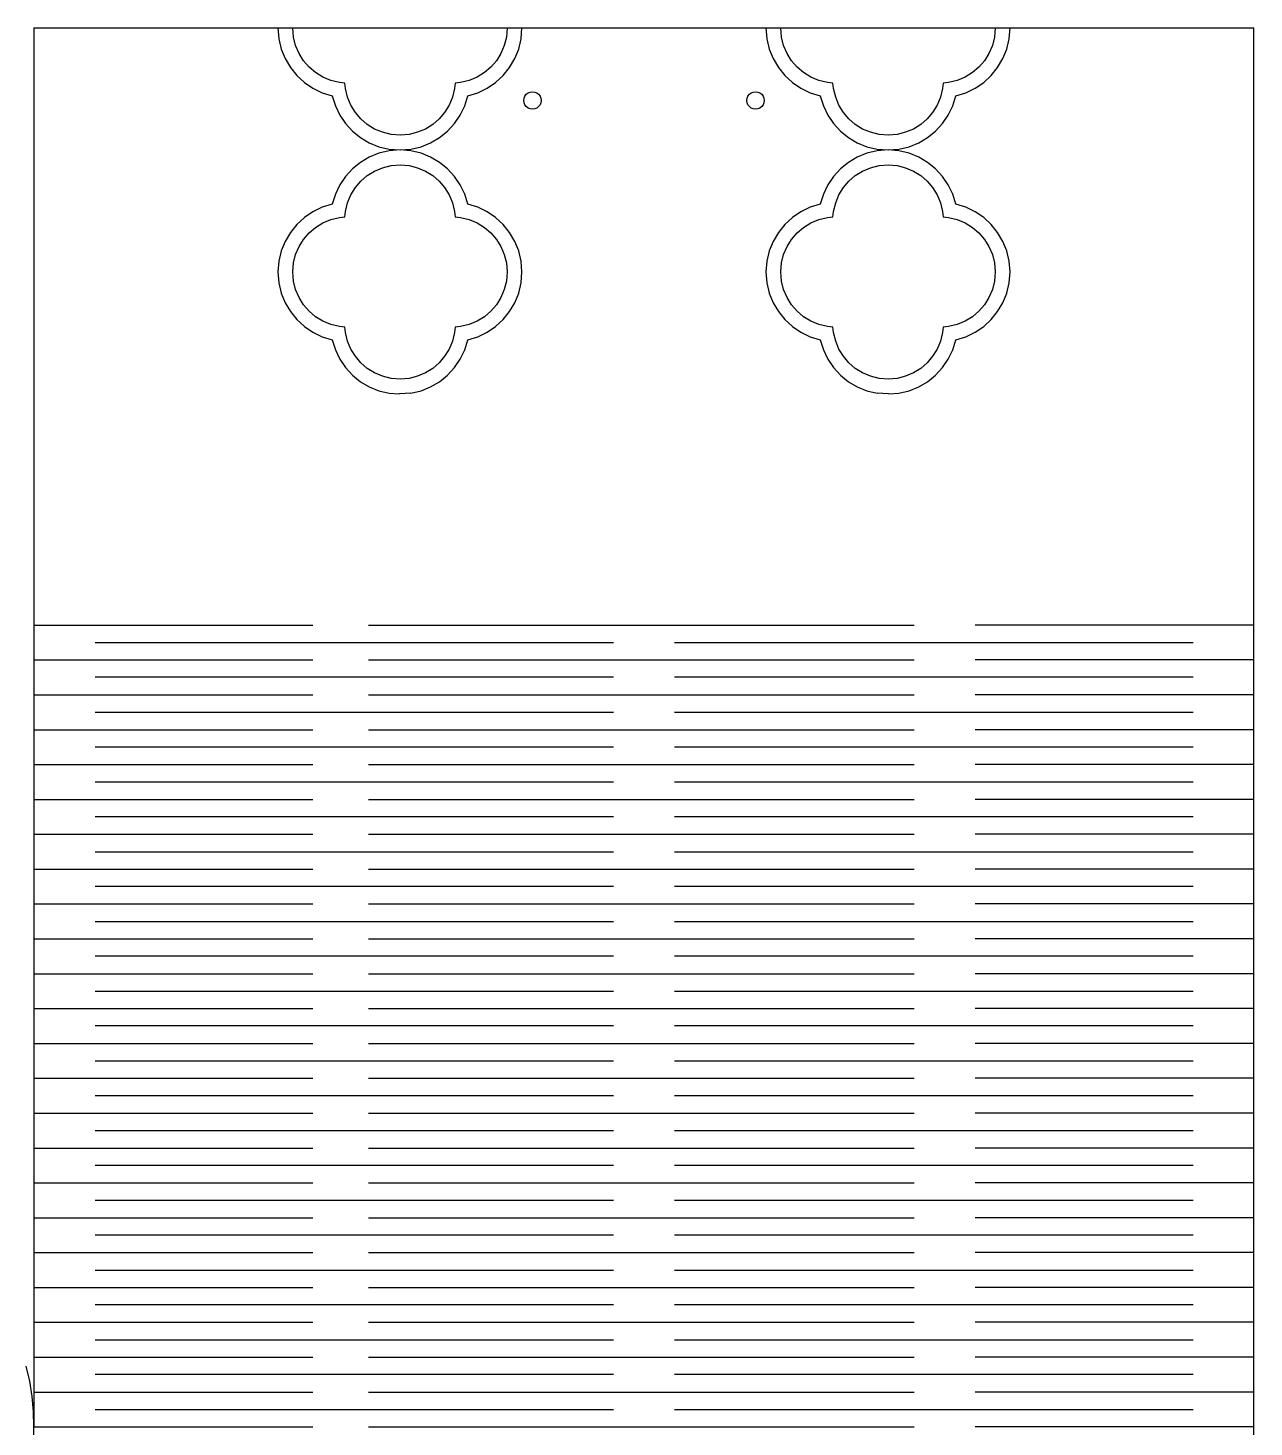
# Model space of a CAD drawing. Extents: x -112 to 112, y -170 to 170.
# Drawn here: x 0.1 to 111.8, y 40.9 to 168.4 of the extents above; entities that cross this region are included whole.
import ezdxf

# ---------------------------------------------------------------- set-up
doc = ezdxf.new("R2010")
doc.units = 0
doc.header["$MEASUREMENT"] = 0
doc.layers.get('0').update_dxf_attribs({"linetype": 'CONTINUOUS'})

msp = doc.modelspace()

# ---------------------------------------------------------------- linework, layer by layer
for p, q in [((0.64, 168.35), (111.76, 168.35)), ((0.64, 168.35), (0.64, 40.95)), ((22.86, 168.35), (22.94, 167.37)), ((24.28, 167.53), (24.21, 168.35)), ((43.74, 168.35), (43.67, 167.53)), ((45.01, 167.37), (45.09, 168.35)), ((67.31, 168.35), (67.39, 167.37)), ((68.73, 167.53), (68.66, 168.35)), ((88.19, 168.35), (88.12, 167.53)), ((89.46, 167.37), (89.54, 168.35)), ((111.76, 18.73), (111.76, 168.35)), ((22.94, 167.37), (23.16, 166.43)), ((24.47, 166.76), (24.28, 167.53)), ((43.67, 167.53), (43.48, 166.76)), ((44.79, 166.43), (45.01, 167.37)), ((67.39, 167.37), (67.61, 166.43)), ((68.92, 166.76), (68.73, 167.53)), ((88.12, 167.53), (87.93, 166.76)), ((89.24, 166.43), (89.46, 167.37)), ((23.16, 166.43), (23.52, 165.56)), ((24.78, 166.03), (24.47, 166.76)), ((25.19, 165.37), (24.78, 166.03)), ((43.17, 166.03), (42.76, 165.37)), ((43.48, 166.76), (43.17, 166.03)), ((44.44, 165.56), (44.79, 166.43)), ((67.61, 166.43), (67.97, 165.56)), ((69.23, 166.03), (68.92, 166.76)), ((69.64, 165.37), (69.23, 166.03)), ((87.62, 166.03), (87.21, 165.37)), ((87.93, 166.76), (87.62, 166.03)), ((88.89, 165.56), (89.24, 166.43)), ((23.52, 165.56), (23.99, 164.75)), ((23.99, 164.75), (24.58, 164.03)), ((25.7, 164.79), (25.19, 165.37)), ((26.29, 164.29), (25.7, 164.79)), ((42.26, 164.79), (41.67, 164.29)), ((42.76, 165.37), (42.26, 164.79)), ((43.37, 164.03), (43.96, 164.75)), ((43.96, 164.75), (44.44, 165.56)), ((67.97, 165.56), (68.44, 164.75)), ((68.44, 164.75), (69.03, 164.03)), ((70.15, 164.79), (69.64, 165.37)), ((70.74, 164.29), (70.15, 164.79)), ((86.71, 164.79), (86.12, 164.29)), ((87.21, 165.37), (86.71, 164.79)), ((87.82, 164.03), (88.41, 164.75)), ((88.41, 164.75), (88.89, 165.56)), ((24.58, 164.03), (25.27, 163.4)), ((25.27, 163.4), (26.04, 162.87)), ((26.95, 163.88), (26.29, 164.29)), ((27.68, 163.58), (26.95, 163.88)), ((28.46, 163.4), (27.68, 163.58)), ((28.94, 163.32), (28.46, 163.4)), ((29.02, 162.83), (28.94, 163.32)), ((39.01, 163.32), (38.93, 162.83)), ((39.5, 163.4), (39.01, 163.32)), ((40.28, 163.58), (39.5, 163.4)), ((41, 163.88), (40.28, 163.58)), ((41.67, 164.29), (41, 163.88)), ((41.91, 162.87), (42.69, 163.4)), ((42.69, 163.4), (43.37, 164.03)), ((69.03, 164.03), (69.72, 163.4)), ((69.72, 163.4), (70.49, 162.87)), ((71.4, 163.88), (70.74, 164.29)), ((72.13, 163.58), (71.4, 163.88)), ((72.91, 163.4), (72.13, 163.58)), ((73.39, 163.32), (72.91, 163.4)), ((73.47, 162.83), (73.39, 163.32)), ((83.46, 163.32), (83.38, 162.83)), ((83.95, 163.4), (83.46, 163.32)), ((84.73, 163.58), (83.95, 163.4)), ((85.45, 163.88), (84.73, 163.58)), ((86.12, 164.29), (85.45, 163.88)), ((86.36, 162.87), (87.14, 163.4)), ((87.14, 163.4), (87.82, 164.03)), ((26.04, 162.87), (26.89, 162.46)), ((26.89, 162.46), (27.8, 162.18)), ((27.8, 162.18), (28.09, 161.27)), ((29.21, 162.05), (29.02, 162.83)), ((29.51, 161.33), (29.21, 162.05)), ((38.75, 162.05), (38.45, 161.33)), ((38.93, 162.83), (38.75, 162.05)), ((39.87, 161.27), (40.15, 162.18)), ((40.15, 162.18), (41.06, 162.46)), ((41.06, 162.46), (41.91, 162.87)), ((45.25, 161.75), (45.28, 161.95)), ((45.28, 161.95), (45.35, 162.14)), ((45.35, 162.14), (45.48, 162.31)), ((45.48, 162.31), (45.64, 162.44)), ((45.64, 162.44), (45.84, 162.51)), ((45.84, 162.51), (46.04, 162.54)), ((46.04, 162.54), (46.25, 162.51)), ((46.25, 162.51), (46.44, 162.44)), ((46.44, 162.44), (46.6, 162.31)), ((46.6, 162.31), (46.73, 162.14)), ((46.73, 162.14), (46.81, 161.95)), ((46.81, 161.95), (46.84, 161.75)), ((65.57, 161.75), (65.6, 161.95)), ((65.6, 161.95), (65.67, 162.14)), ((65.67, 162.14), (65.8, 162.31)), ((65.8, 162.31), (65.96, 162.44)), ((65.96, 162.44), (66.16, 162.51)), ((66.16, 162.51), (66.36, 162.54)), ((66.36, 162.54), (66.57, 162.51)), ((66.57, 162.51), (66.76, 162.44)), ((66.76, 162.44), (66.92, 162.31)), ((66.92, 162.31), (67.05, 162.14)), ((67.05, 162.14), (67.13, 161.95)), ((67.13, 161.95), (67.16, 161.75)), ((70.49, 162.87), (71.34, 162.46)), ((71.34, 162.46), (72.25, 162.18)), ((72.25, 162.18), (72.54, 161.27)), ((73.66, 162.05), (73.47, 162.83)), ((73.96, 161.33), (73.66, 162.05)), ((83.2, 162.05), (82.9, 161.33)), ((83.38, 162.83), (83.2, 162.05)), ((84.32, 161.27), (84.6, 162.18)), ((84.6, 162.18), (85.51, 162.46)), ((85.51, 162.46), (86.36, 162.87)), ((28.09, 161.27), (28.5, 160.42)), ((29.91, 160.66), (29.51, 161.33)), ((30.41, 160.07), (29.91, 160.66)), ((38.04, 160.66), (37.54, 160.07)), ((38.45, 161.33), (38.04, 160.66)), ((39.45, 160.42), (39.87, 161.27)), ((45.28, 161.54), (45.25, 161.75)), ((45.35, 161.35), (45.28, 161.54)), ((45.48, 161.19), (45.35, 161.35)), ((45.64, 161.06), (45.48, 161.19)), ((45.84, 160.98), (45.64, 161.06)), ((46.04, 160.95), (45.84, 160.98)), ((46.25, 160.98), (46.04, 160.95)), ((46.44, 161.06), (46.25, 160.98)), ((46.6, 161.19), (46.44, 161.06)), ((46.73, 161.35), (46.6, 161.19)), ((46.81, 161.54), (46.73, 161.35)), ((46.84, 161.75), (46.81, 161.54)), ((65.6, 161.54), (65.57, 161.75)), ((65.67, 161.35), (65.6, 161.54)), ((65.8, 161.19), (65.67, 161.35)), ((65.96, 161.06), (65.8, 161.19)), ((66.16, 160.98), (65.96, 161.06)), ((66.36, 160.95), (66.16, 160.98)), ((66.57, 160.98), (66.36, 160.95)), ((66.76, 161.06), (66.57, 160.98)), ((66.92, 161.19), (66.76, 161.06)), ((67.05, 161.35), (66.92, 161.19)), ((67.13, 161.54), (67.05, 161.35)), ((67.16, 161.75), (67.13, 161.54)), ((72.54, 161.27), (72.95, 160.42)), ((74.36, 160.66), (73.96, 161.33)), ((74.86, 160.07), (74.36, 160.66)), ((82.49, 160.66), (81.99, 160.07)), ((82.9, 161.33), (82.49, 160.66)), ((83.9, 160.42), (84.32, 161.27)), ((28.5, 160.42), (29.02, 159.64)), ((29.02, 159.64), (29.65, 158.96)), ((31, 159.57), (30.41, 160.07)), ((31.66, 159.15), (31, 159.57)), ((36.96, 159.57), (36.3, 159.15)), ((37.54, 160.07), (36.96, 159.57)), ((38.3, 158.96), (38.93, 159.64)), ((38.93, 159.64), (39.45, 160.42)), ((72.95, 160.42), (73.47, 159.64)), ((73.47, 159.64), (74.1, 158.96)), ((75.45, 159.57), (74.86, 160.07)), ((76.11, 159.15), (75.45, 159.57)), ((81.41, 159.57), (80.75, 159.15)), ((81.99, 160.07), (81.41, 159.57)), ((82.75, 158.96), (83.38, 159.64)), ((83.38, 159.64), (83.9, 160.42)), ((29.65, 158.96), (30.38, 158.37)), ((30.38, 158.37), (31.18, 157.89)), ((32.38, 158.85), (31.66, 159.15)), ((33.16, 158.66), (32.38, 158.85)), ((33.98, 158.59), (33.16, 158.66)), ((34.8, 158.66), (33.98, 158.59)), ((35.57, 158.85), (34.8, 158.66)), ((36.3, 159.15), (35.57, 158.85)), ((36.77, 157.89), (37.58, 158.37)), ((37.58, 158.37), (38.3, 158.96)), ((74.1, 158.96), (74.83, 158.37)), ((74.83, 158.37), (75.63, 157.89)), ((76.83, 158.85), (76.11, 159.15)), ((77.61, 158.66), (76.83, 158.85)), ((78.43, 158.59), (77.61, 158.66)), ((79.25, 158.66), (78.43, 158.59)), ((80.02, 158.85), (79.25, 158.66)), ((80.75, 159.15), (80.02, 158.85)), ((81.22, 157.89), (82.03, 158.37)), ((82.03, 158.37), (82.75, 158.96)), ((31.18, 157.89), (32.06, 157.54)), ((32.06, 156.94), (31.18, 156.59)), ((32.06, 157.54), (32.99, 157.32)), ((32.99, 157.16), (32.06, 156.94)), ((32.99, 157.32), (33.98, 157.24)), ((33.98, 157.24), (32.99, 157.16)), ((33.98, 157.24), (34.96, 157.32)), ((34.96, 157.16), (33.98, 157.24)), ((34.96, 157.32), (35.9, 157.54)), ((35.9, 156.94), (34.96, 157.16)), ((35.9, 157.54), (36.77, 157.89)), ((36.77, 156.59), (35.9, 156.94)), ((75.63, 157.89), (76.51, 157.54)), ((76.51, 156.94), (75.63, 156.59)), ((76.51, 157.54), (77.44, 157.32)), ((77.44, 157.16), (76.51, 156.94)), ((77.44, 157.32), (78.43, 157.24)), ((78.43, 157.24), (77.44, 157.16)), ((78.43, 157.24), (79.41, 157.32)), ((79.41, 157.16), (78.43, 157.24)), ((79.41, 157.32), (80.35, 157.54)), ((80.35, 156.94), (79.41, 157.16)), ((80.35, 157.54), (81.22, 157.89)), ((81.22, 156.59), (80.35, 156.94)), ((29.65, 155.52), (29.02, 154.84)), ((30.38, 156.11), (29.65, 155.52)), ((31.18, 156.59), (30.38, 156.11)), ((31.66, 155.32), (32.38, 155.63)), ((32.38, 155.63), (33.16, 155.82)), ((33.16, 155.82), (33.98, 155.89)), ((33.98, 155.89), (34.8, 155.82)), ((34.8, 155.82), (35.57, 155.63)), ((35.57, 155.63), (36.3, 155.32)), ((37.58, 156.11), (36.77, 156.59)), ((38.3, 155.52), (37.58, 156.11)), ((38.93, 154.84), (38.3, 155.52)), ((74.1, 155.52), (73.47, 154.84)), ((74.83, 156.11), (74.1, 155.52)), ((75.63, 156.59), (74.83, 156.11)), ((76.11, 155.32), (76.83, 155.63)), ((76.83, 155.63), (77.61, 155.82)), ((77.61, 155.82), (78.43, 155.89)), ((78.43, 155.89), (79.25, 155.82)), ((79.25, 155.82), (80.02, 155.63)), ((80.02, 155.63), (80.75, 155.32)), ((82.03, 156.11), (81.22, 156.59)), ((82.75, 155.52), (82.03, 156.11)), ((83.38, 154.84), (82.75, 155.52)), ((29.02, 154.84), (28.5, 154.06)), ((29.91, 153.82), (30.41, 154.41)), ((30.41, 154.41), (31, 154.91)), ((31, 154.91), (31.66, 155.32)), ((36.3, 155.32), (36.96, 154.91)), ((36.96, 154.91), (37.54, 154.41)), ((37.54, 154.41), (38.04, 153.82)), ((39.45, 154.06), (38.93, 154.84)), ((73.47, 154.84), (72.95, 154.06)), ((74.36, 153.82), (74.86, 154.41)), ((74.86, 154.41), (75.45, 154.91)), ((75.45, 154.91), (76.11, 155.32)), ((80.75, 155.32), (81.41, 154.91)), ((81.41, 154.91), (81.99, 154.41)), ((81.99, 154.41), (82.49, 153.82)), ((83.9, 154.06), (83.38, 154.84)), ((28.09, 153.21), (27.8, 152.3)), ((28.5, 154.06), (28.09, 153.21)), ((29.21, 152.43), (29.51, 153.15)), ((29.51, 153.15), (29.91, 153.82)), ((38.04, 153.82), (38.45, 153.15)), ((38.45, 153.15), (38.75, 152.43)), ((39.87, 153.21), (39.45, 154.06)), ((40.15, 152.3), (39.87, 153.21)), ((72.54, 153.21), (72.25, 152.3)), ((72.95, 154.06), (72.54, 153.21)), ((73.66, 152.43), (73.96, 153.15)), ((73.96, 153.15), (74.36, 153.82)), ((82.49, 153.82), (82.9, 153.15)), ((82.9, 153.15), (83.2, 152.43)), ((84.32, 153.21), (83.9, 154.06)), ((84.6, 152.3), (84.32, 153.21)), ((26.89, 152.02), (26.04, 151.6)), ((27.8, 152.3), (26.89, 152.02)), ((28.94, 151.16), (29.02, 151.65)), ((29.02, 151.65), (29.21, 152.43)), ((38.75, 152.43), (38.93, 151.65)), ((38.93, 151.65), (39.01, 151.16)), ((41.06, 152.02), (40.15, 152.3)), ((41.91, 151.6), (41.06, 152.02)), ((71.34, 152.02), (70.49, 151.6)), ((72.25, 152.3), (71.34, 152.02)), ((73.39, 151.16), (73.47, 151.65)), ((73.47, 151.65), (73.66, 152.43)), ((83.2, 152.43), (83.38, 151.65)), ((83.38, 151.65), (83.46, 151.16)), ((85.51, 152.02), (84.6, 152.3)), ((86.36, 151.6), (85.51, 152.02)), ((24.58, 150.45), (23.99, 149.73)), ((25.27, 151.08), (24.58, 150.45)), ((26.04, 151.6), (25.27, 151.08)), ((26.29, 150.19), (26.95, 150.6)), ((26.95, 150.6), (27.68, 150.9)), ((27.68, 150.9), (28.46, 151.08)), ((28.46, 151.08), (28.94, 151.16)), ((39.01, 151.16), (39.5, 151.08)), ((39.5, 151.08), (40.28, 150.9)), ((40.28, 150.9), (41, 150.6)), ((41, 150.6), (41.67, 150.19)), ((42.69, 151.08), (41.91, 151.6)), ((43.37, 150.45), (42.69, 151.08)), ((43.96, 149.73), (43.37, 150.45)), ((69.03, 150.45), (68.44, 149.73)), ((69.72, 151.08), (69.03, 150.45)), ((70.49, 151.6), (69.72, 151.08)), ((70.74, 150.19), (71.4, 150.6)), ((71.4, 150.6), (72.13, 150.9)), ((72.13, 150.9), (72.91, 151.08)), ((72.91, 151.08), (73.39, 151.16)), ((83.46, 151.16), (83.95, 151.08)), ((83.95, 151.08), (84.73, 150.9)), ((84.73, 150.9), (85.45, 150.6)), ((85.45, 150.6), (86.12, 150.19)), ((87.14, 151.08), (86.36, 151.6)), ((87.82, 150.45), (87.14, 151.08)), ((88.41, 149.73), (87.82, 150.45)), ((23.99, 149.73), (23.52, 148.92)), ((24.78, 148.45), (25.19, 149.1)), ((25.19, 149.1), (25.7, 149.69)), ((25.7, 149.69), (26.29, 150.19)), ((41.67, 150.19), (42.26, 149.69)), ((42.26, 149.69), (42.76, 149.1)), ((42.76, 149.1), (43.17, 148.45)), ((44.44, 148.92), (43.96, 149.73)), ((68.44, 149.73), (67.97, 148.92)), ((69.23, 148.45), (69.64, 149.1)), ((69.64, 149.1), (70.15, 149.69)), ((70.15, 149.69), (70.74, 150.19)), ((86.12, 150.19), (86.71, 149.69)), ((86.71, 149.69), (87.21, 149.1)), ((87.21, 149.1), (87.62, 148.45)), ((88.89, 148.92), (88.41, 149.73)), ((23.16, 148.05), (22.94, 147.11)), ((23.52, 148.92), (23.16, 148.05)), ((24.47, 147.72), (24.78, 148.45)), ((43.17, 148.45), (43.48, 147.72)), ((44.79, 148.05), (44.44, 148.92)), ((45.01, 147.11), (44.79, 148.05)), ((67.61, 148.05), (67.39, 147.11)), ((67.97, 148.92), (67.61, 148.05)), ((68.92, 147.72), (69.23, 148.45)), ((87.62, 148.45), (87.93, 147.72)), ((89.24, 148.05), (88.89, 148.92)), ((89.46, 147.11), (89.24, 148.05)), ((22.94, 147.11), (22.86, 146.13)), ((24.21, 146.13), (24.28, 146.95)), ((24.28, 146.95), (24.47, 147.72)), ((43.48, 147.72), (43.67, 146.95)), ((43.67, 146.95), (43.74, 146.13)), ((45.09, 146.13), (45.01, 147.11)), ((67.39, 147.11), (67.31, 146.13)), ((68.66, 146.13), (68.73, 146.95)), ((68.73, 146.95), (68.92, 147.72)), ((87.93, 147.72), (88.12, 146.95)), ((88.12, 146.95), (88.19, 146.13)), ((89.54, 146.13), (89.46, 147.11)), ((22.86, 146.13), (22.94, 145.14)), ((24.28, 145.31), (24.21, 146.13)), ((24.47, 144.53), (24.28, 145.31)), ((43.67, 145.31), (43.48, 144.53)), ((43.74, 146.13), (43.67, 145.31)), ((45.01, 145.14), (45.09, 146.13)), ((67.31, 146.13), (67.39, 145.14)), ((68.73, 145.31), (68.66, 146.13)), ((68.92, 144.53), (68.73, 145.31)), ((88.12, 145.31), (87.93, 144.53)), ((88.19, 146.13), (88.12, 145.31)), ((89.46, 145.14), (89.54, 146.13)), ((22.94, 145.14), (23.16, 144.21)), ((23.16, 144.21), (23.52, 143.33)), ((24.78, 143.81), (24.47, 144.53)), ((43.48, 144.53), (43.17, 143.81)), ((44.44, 143.33), (44.79, 144.21)), ((44.79, 144.21), (45.01, 145.14)), ((67.39, 145.14), (67.61, 144.21)), ((67.61, 144.21), (67.97, 143.33)), ((69.23, 143.81), (68.92, 144.53)), ((87.93, 144.53), (87.62, 143.81)), ((88.89, 143.33), (89.24, 144.21)), ((89.24, 144.21), (89.46, 145.14)), ((23.52, 143.33), (23.99, 142.53)), ((25.19, 143.15), (24.78, 143.81)), ((25.7, 142.56), (25.19, 143.15)), ((42.76, 143.15), (42.26, 142.56)), ((43.17, 143.81), (42.76, 143.15)), ((43.96, 142.53), (44.44, 143.33)), ((67.97, 143.33), (68.44, 142.53)), ((69.64, 143.15), (69.23, 143.81)), ((70.15, 142.56), (69.64, 143.15)), ((87.21, 143.15), (86.71, 142.56)), ((87.62, 143.81), (87.21, 143.15)), ((88.41, 142.53), (88.89, 143.33)), ((23.99, 142.53), (24.58, 141.8)), ((24.58, 141.8), (25.27, 141.17)), ((26.29, 142.06), (25.7, 142.56)), ((26.95, 141.66), (26.29, 142.06)), ((27.68, 141.36), (26.95, 141.66)), ((41, 141.66), (40.28, 141.36)), ((41.67, 142.06), (41, 141.66)), ((42.26, 142.56), (41.67, 142.06)), ((42.69, 141.17), (43.37, 141.8)), ((43.37, 141.8), (43.96, 142.53)), ((68.44, 142.53), (69.03, 141.8)), ((69.03, 141.8), (69.72, 141.17)), ((70.74, 142.06), (70.15, 142.56)), ((71.4, 141.66), (70.74, 142.06)), ((72.13, 141.36), (71.4, 141.66)), ((85.45, 141.66), (84.73, 141.36)), ((86.12, 142.06), (85.45, 141.66)), ((86.71, 142.56), (86.12, 142.06)), ((87.14, 141.17), (87.82, 141.8)), ((87.82, 141.8), (88.41, 142.53)), ((25.27, 141.17), (26.04, 140.65)), ((26.04, 140.65), (26.89, 140.24)), ((26.89, 140.24), (27.8, 139.95)), ((28.46, 141.17), (27.68, 141.36)), ((28.94, 141.1), (28.46, 141.17)), ((29.02, 140.61), (28.94, 141.1)), ((29.21, 139.84), (29.02, 140.61)), ((38.93, 140.61), (38.75, 139.84)), ((39.01, 141.1), (38.93, 140.61)), ((39.5, 141.17), (39.01, 141.1)), ((40.28, 141.36), (39.5, 141.17)), ((40.15, 139.95), (41.06, 140.24)), ((41.06, 140.24), (41.91, 140.65)), ((41.91, 140.65), (42.69, 141.17)), ((69.72, 141.17), (70.49, 140.65)), ((70.49, 140.65), (71.34, 140.24)), ((71.34, 140.24), (72.25, 139.95)), ((72.91, 141.17), (72.13, 141.36)), ((73.39, 141.1), (72.91, 141.17)), ((73.47, 140.61), (73.39, 141.1)), ((73.66, 139.84), (73.47, 140.61)), ((83.38, 140.61), (83.2, 139.84)), ((83.46, 141.1), (83.38, 140.61)), ((83.95, 141.17), (83.46, 141.1)), ((84.73, 141.36), (83.95, 141.17)), ((84.6, 139.95), (85.51, 140.24)), ((85.51, 140.24), (86.36, 140.65)), ((86.36, 140.65), (87.14, 141.17)), ((27.8, 139.95), (28.09, 139.04)), ((28.09, 139.04), (28.5, 138.19)), ((29.51, 139.11), (29.21, 139.84)), ((29.91, 138.45), (29.51, 139.11)), ((38.45, 139.11), (38.04, 138.45)), ((38.75, 139.84), (38.45, 139.11)), ((39.45, 138.19), (39.87, 139.04)), ((39.87, 139.04), (40.15, 139.95)), ((72.25, 139.95), (72.54, 139.04)), ((72.54, 139.04), (72.95, 138.19)), ((73.96, 139.11), (73.66, 139.84)), ((74.36, 138.45), (73.96, 139.11)), ((82.9, 139.11), (82.49, 138.45)), ((83.2, 139.84), (82.9, 139.11)), ((83.9, 138.19), (84.32, 139.04)), ((84.32, 139.04), (84.6, 139.95)), ((28.5, 138.19), (29.02, 137.42)), ((30.41, 137.86), (29.91, 138.45)), ((31, 137.35), (30.41, 137.86)), ((37.54, 137.86), (36.96, 137.35)), ((38.04, 138.45), (37.54, 137.86)), ((38.93, 137.42), (39.45, 138.19)), ((72.95, 138.19), (73.47, 137.42)), ((74.86, 137.86), (74.36, 138.45)), ((75.45, 137.35), (74.86, 137.86)), ((81.99, 137.86), (81.41, 137.35)), ((82.49, 138.45), (81.99, 137.86)), ((83.38, 137.42), (83.9, 138.19)), ((29.02, 137.42), (29.65, 136.73)), ((29.65, 136.73), (30.38, 136.14)), ((31.66, 136.94), (31, 137.35)), ((32.38, 136.63), (31.66, 136.94)), ((33.16, 136.44), (32.38, 136.63)), ((33.98, 136.37), (33.16, 136.44)), ((34.8, 136.44), (33.98, 136.37)), ((35.57, 136.63), (34.8, 136.44)), ((36.3, 136.94), (35.57, 136.63)), ((36.96, 137.35), (36.3, 136.94)), ((37.58, 136.14), (38.3, 136.73)), ((38.3, 136.73), (38.93, 137.42)), ((73.47, 137.42), (74.1, 136.73)), ((74.1, 136.73), (74.83, 136.14)), ((76.11, 136.94), (75.45, 137.35)), ((76.83, 136.63), (76.11, 136.94)), ((77.61, 136.44), (76.83, 136.63)), ((78.43, 136.37), (77.61, 136.44)), ((79.25, 136.44), (78.43, 136.37)), ((80.02, 136.63), (79.25, 136.44)), ((80.75, 136.94), (80.02, 136.63)), ((81.41, 137.35), (80.75, 136.94)), ((82.03, 136.14), (82.75, 136.73)), ((82.75, 136.73), (83.38, 137.42)), ((30.38, 136.14), (31.18, 135.67)), ((31.18, 135.67), (32.06, 135.31)), ((32.06, 135.31), (32.99, 135.09)), ((32.99, 135.09), (33.92, 135.02)), ((34.96, 135.09), (33.92, 135.02)), ((34.96, 135.09), (35.9, 135.31)), ((35.9, 135.31), (36.77, 135.67)), ((36.77, 135.67), (37.58, 136.14)), ((74.83, 136.14), (75.63, 135.67)), ((75.63, 135.67), (76.51, 135.31)), ((76.51, 135.31), (77.44, 135.09)), ((78.48, 135.02), (77.44, 135.09)), ((78.48, 135.02), (79.41, 135.09)), ((79.41, 135.09), (80.35, 135.31)), ((80.35, 135.31), (81.22, 135.67)), ((81.22, 135.67), (82.03, 136.14)), ((0.64, 113.98), (26.04, 113.98)), ((31.12, 113.98), (80.81, 113.98)), ((111.76, 113.98), (86.36, 113.98)), ((6.2, 112.39), (53.42, 112.39)), ((58.98, 112.39), (106.21, 112.39)), ((0.64, 110.8), (26.04, 110.8)), ((31.12, 110.8), (80.81, 110.8)), ((111.76, 110.8), (86.36, 110.8)), ((53.42, 109.22), (6.2, 109.22)), ((106.21, 109.22), (58.98, 109.22)), ((0.64, 107.63), (26.04, 107.63)), ((31.12, 107.63), (80.81, 107.63)), ((111.76, 107.63), (86.36, 107.63)), ((6.2, 106.04), (53.42, 106.04)), ((58.98, 106.04), (106.21, 106.04)), ((0.64, 104.45), (26.04, 104.45)), ((31.12, 104.45), (80.81, 104.45)), ((111.76, 104.45), (86.36, 104.45)), ((53.42, 102.87), (6.2, 102.87)), ((106.21, 102.87), (58.98, 102.87)), ((0.64, 101.28), (26.04, 101.28)), ((31.12, 101.28), (80.81, 101.28)), ((111.76, 101.28), (86.36, 101.28)), ((6.2, 99.69), (53.42, 99.69)), ((58.98, 99.69), (106.21, 99.69)), ((0.64, 98.1), (26.04, 98.1)), ((31.12, 98.1), (80.81, 98.1)), ((111.76, 98.1), (86.36, 98.1)), ((53.42, 96.52), (6.2, 96.52)), ((106.21, 96.52), (58.98, 96.52)), ((0.64, 94.93), (26.04, 94.93)), ((31.12, 94.93), (80.81, 94.93)), ((111.76, 94.93), (86.36, 94.93)), ((6.2, 93.34), (53.42, 93.34)), ((58.98, 93.34), (106.21, 93.34)), ((0.64, 91.75), (26.04, 91.75)), ((31.12, 91.75), (80.81, 91.75)), ((111.76, 91.75), (86.36, 91.75)), ((53.42, 90.17), (6.2, 90.17)), ((106.21, 90.17), (58.98, 90.17)), ((0.64, 88.58), (26.04, 88.58)), ((31.12, 88.58), (80.81, 88.58)), ((111.76, 88.58), (86.36, 88.58)), ((6.2, 86.99), (53.42, 86.99)), ((58.98, 86.99), (106.21, 86.99)), ((0.64, 85.4), (26.04, 85.4)), ((31.12, 85.4), (80.81, 85.4)), ((111.76, 85.4), (86.36, 85.4)), ((53.42, 83.82), (6.2, 83.82)), ((106.21, 83.82), (58.98, 83.82)), ((0.64, 82.23), (26.04, 82.23)), ((31.12, 82.23), (80.81, 82.23)), ((111.76, 82.23), (86.36, 82.23)), ((6.2, 80.64), (53.42, 80.64)), ((58.98, 80.64), (106.21, 80.64)), ((0.64, 79.05), (26.04, 79.05)), ((31.12, 79.05), (80.81, 79.05)), ((111.76, 79.05), (86.36, 79.05)), ((53.42, 77.47), (6.2, 77.47)), ((106.21, 77.47), (58.98, 77.47)), ((0.64, 75.88), (26.04, 75.88)), ((31.12, 75.88), (80.81, 75.88)), ((111.76, 75.88), (86.36, 75.88)), ((6.2, 74.29), (53.42, 74.29)), ((58.98, 74.29), (106.21, 74.29)), ((0.64, 72.7), (26.04, 72.7)), ((31.12, 72.7), (80.81, 72.7)), ((111.76, 72.7), (86.36, 72.7)), ((53.42, 71.12), (6.2, 71.12)), ((106.21, 71.12), (58.98, 71.12)), ((0.64, 69.53), (26.04, 69.53)), ((31.12, 69.53), (80.81, 69.53)), ((111.76, 69.53), (86.36, 69.53)), ((6.2, 67.94), (53.42, 67.94)), ((58.98, 67.94), (106.21, 67.94)), ((0.64, 66.35), (26.04, 66.35)), ((31.12, 66.35), (80.81, 66.35)), ((111.76, 66.35), (86.36, 66.35)), ((53.42, 64.77), (6.2, 64.77)), ((106.21, 64.77), (58.98, 64.77)), ((0.64, 63.18), (26.04, 63.18)), ((31.12, 63.18), (80.81, 63.18)), ((111.76, 63.18), (86.36, 63.18)), ((6.2, 61.59), (53.42, 61.59)), ((58.98, 61.59), (106.21, 61.59)), ((0.64, 60), (26.04, 60)), ((31.12, 60), (80.81, 60)), ((111.76, 60), (86.36, 60)), ((53.42, 58.42), (6.2, 58.42)), ((106.21, 58.42), (58.98, 58.42)), ((0.64, 56.83), (26.04, 56.83)), ((31.12, 56.83), (80.81, 56.83)), ((111.76, 56.83), (86.36, 56.83)), ((6.2, 55.24), (53.42, 55.24)), ((58.98, 55.24), (106.21, 55.24)), ((0.64, 53.65), (26.04, 53.65)), ((31.12, 53.65), (80.81, 53.65)), ((111.76, 53.65), (86.36, 53.65)), ((53.42, 52.07), (6.2, 52.07)), ((106.21, 52.07), (58.98, 52.07)), ((0.64, 50.48), (26.04, 50.48)), ((31.12, 50.48), (80.81, 50.48)), ((111.76, 50.48), (86.36, 50.48)), ((6.2, 48.89), (53.42, 48.89)), ((58.98, 48.89), (106.21, 48.89)), ((0.64, 47.3), (26.04, 47.3)), ((31.12, 47.3), (80.81, 47.3)), ((111.76, 47.3), (86.36, 47.3)), ((0.25, 45.12), (-0.06, 46.48)), ((0.46, 43.74), (0.25, 45.12)), ((53.42, 45.72), (6.2, 45.72)), ((106.21, 45.72), (58.98, 45.72)), ((0.6, 42.35), (0.46, 43.74)), ((0.64, 44.13), (26.04, 44.13)), ((31.12, 44.13), (80.81, 44.13)), ((111.76, 44.13), (86.36, 44.13)), ((0.64, 40.95), (0.6, 42.35)), ((6.2, 42.54), (53.42, 42.54)), ((58.98, 42.54), (106.21, 42.54)), ((0.64, 18.73), (0.64, 40.95)), ((0.64, 40.95), (26.04, 40.95)), ((31.12, 40.95), (80.81, 40.95)), ((111.76, 40.95), (86.36, 40.95))]:
    msp.add_line(p, q)

doc.saveas('drawing.dxf')
